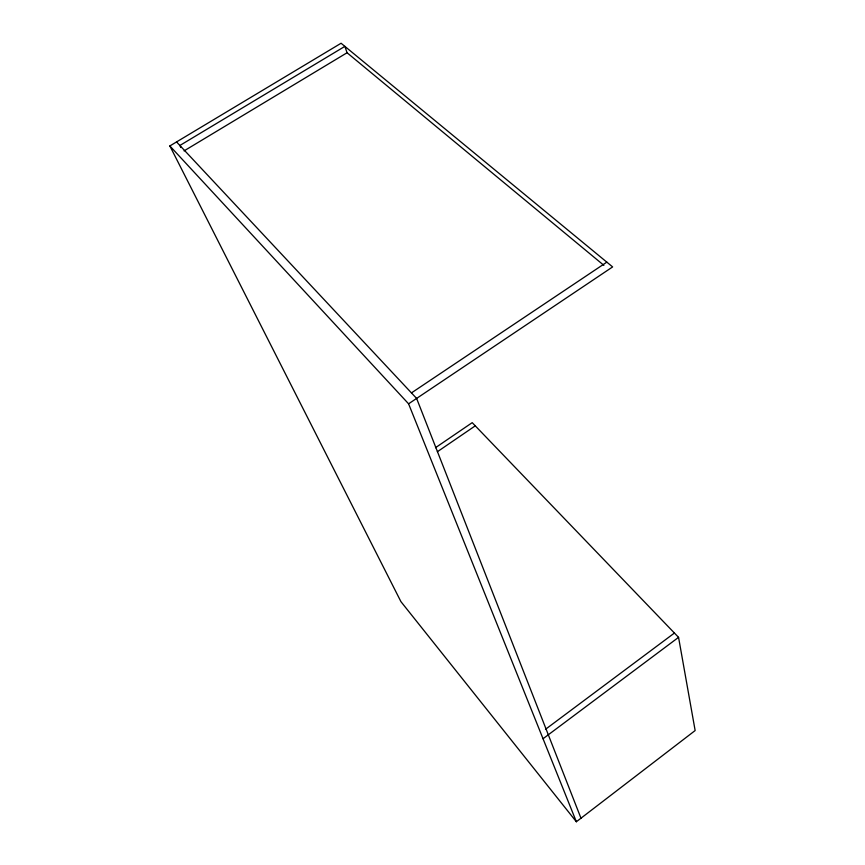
<?xml version="1.0" encoding="UTF-8"?>
<svg xmlns="http://www.w3.org/2000/svg" width="865" height="865" viewBox="0 0 865 865"><rect width="100%" height="100%" fill="white"/><g stroke="black" fill="none" stroke-linecap="round" stroke-linejoin="round"><path stroke-width="1.3" d="M576.36 821.75L408.583 403.814L612.625 266.917L341.08 43.25L169.854 145.947L400.938 601.651L576.36 821.75L695.146 730.547L678.56 637.343L472.204 422.661L435.484 447.702M545.523 729.292L674.419 633.039M543.036 738.732L678.56 637.343M437.366 451.735L475.263 425.85M411.448 392.905L606.83 262.138M184.072 150.888L347.07 52.754L603.878 265.339M176.547 141.925L416.616 398.419L580.977 818.214M169.854 145.947L408.583 403.814M180.893 147.515L179.877 145.482L344.875 46.375L347.07 52.754"/></g></svg>
